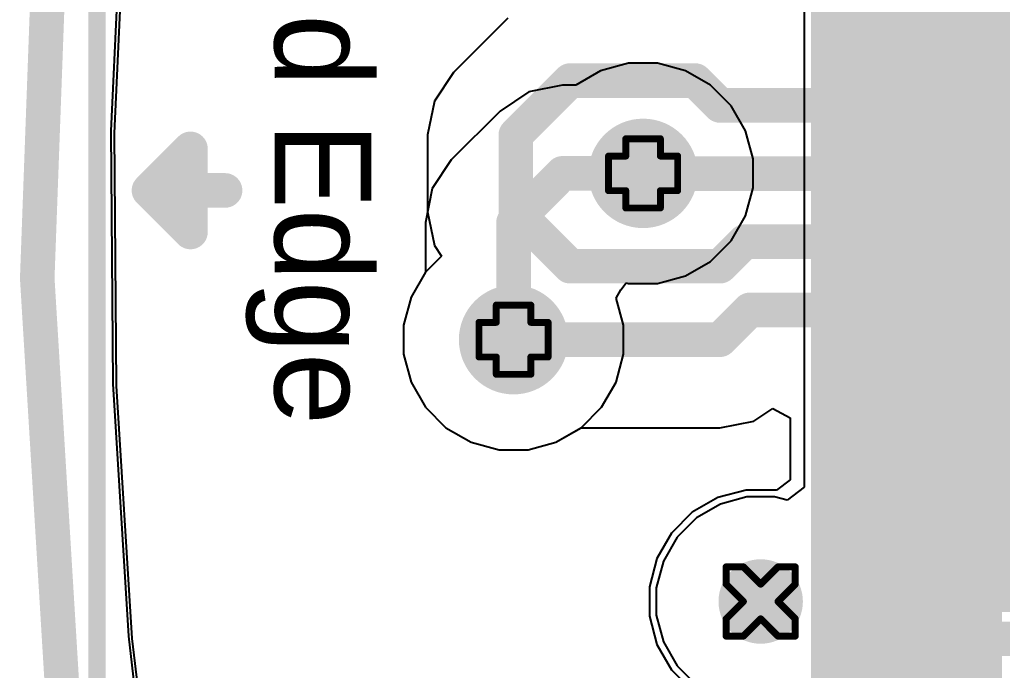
# Model space of a CAD drawing. Header units: millimetres. Extents: x -2.4 to 8.6, y -1 to 5.2.
# Drawn here: x -0.4813 to -0.1971, y 0.6971 to 0.8851 of the extents above; entities that cross this region are included whole.
import ezdxf

# ---------------------------------------------------------------- set-up
doc = ezdxf.new("R2010")
doc.units = ezdxf.units.MM
doc.header["$MEASUREMENT"] = 0
for name, color, linetype in [('BottomLayer', 5, 'Continuous'), ('BottomSolder', 6, 'Continuous'), ('DrillDrawing', 1, 'Continuous'), ('Mechanical2', 216, 'Continuous'), ('MultiLayer', 9, 'Continuous'), ('PadHoleLayer', 156, 'Continuous'), ('TopLayer', 1, 'Continuous'), ('TopOverlay', 2, 'Continuous'), ('TopPaste', 8, 'Continuous'), ('TopSolder', 216, 'Continuous'), ('ViaHoleLayer', 16, 'Continuous')]:
    doc.layers.add(name, color=color, linetype=linetype)

# ---------------------------------------------------------------- blocks, each defined once
blk = doc.blocks.new('TYPE_C_31_M_12__29')
at = {"layer": 'BottomLayer'}
h = blk.add_hatch(color=5, dxfattribs=at)
edge = h.paths.add_edge_path()
edge.add_arc((-0.04429, -0.00079), 0.01772, 0, 180)
edge.add_line((-0.06201, -0.00079), (-0.06201, -0.04409))
edge.add_arc((-0.04429, -0.04409), 0.01772, 180, 360)
edge.add_line((-0.02657, -0.04409), (-0.02657, -0.00079))
h = blk.add_hatch(color=5, dxfattribs=at)
edge = h.paths.add_edge_path()
edge.add_arc((0.29626, -0.04409), 0.01772, 180, 360)
edge.add_line((0.31398, -0.04409), (0.31398, -0.00079))
edge.add_arc((0.29626, -0.00079), 0.01772, 0, 180)
edge.add_line((0.27854, -0.00079), (0.27854, -0.04409))
h = blk.add_hatch(color=5, dxfattribs=at)
edge = h.paths.add_edge_path()
edge.add_arc((-0.04429, -0.20276), 0.01772, 180, 360)
edge.add_line((-0.02657, -0.20276), (-0.02657, -0.17126))
edge.add_arc((-0.04429, -0.17126), 0.01772, 0, 180)
edge.add_line((-0.06201, -0.17126), (-0.06201, -0.20276))
h = blk.add_hatch(color=5, dxfattribs=at)
edge = h.paths.add_edge_path()
edge.add_arc((0.29626, -0.20276), 0.01772, 180, 360)
edge.add_line((0.31398, -0.20276), (0.31398, -0.17126))
edge.add_arc((0.29626, -0.17126), 0.01772, 0, 180)
edge.add_line((0.27854, -0.17126), (0.27854, -0.20276))
at = {"layer": 'BottomSolder'}
h = blk.add_hatch(color=6, dxfattribs=at)
edge = h.paths.add_edge_path()
edge.add_arc((-0.04429, -0.00079), 0.02172, 0, 180)
edge.add_line((-0.06601, -0.00079), (-0.06601, -0.04409))
edge.add_arc((-0.04429, -0.04409), 0.02172, 180, 360)
edge.add_line((-0.02257, -0.04409), (-0.02257, -0.00079))
h = blk.add_hatch(color=6, dxfattribs=at)
edge = h.paths.add_edge_path()
edge.add_arc((0.29626, -0.04409), 0.02172, 180, 360)
edge.add_line((0.31798, -0.04409), (0.31798, -0.00079))
edge.add_arc((0.29626, -0.00079), 0.02172, 0, 180)
edge.add_line((0.27454, -0.00079), (0.27454, -0.04409))
h = blk.add_hatch(color=6, dxfattribs=at)
edge = h.paths.add_edge_path()
edge.add_arc((0.0122, -0.04213), 0.004, 0, 360)
h = blk.add_hatch(color=6, dxfattribs=at)
edge = h.paths.add_edge_path()
edge.add_arc((0.23976, -0.04213), 0.004, 0, 360)
h = blk.add_hatch(color=6, dxfattribs=at)
edge = h.paths.add_edge_path()
edge.add_arc((-0.04429, -0.20276), 0.02172, 180, 360)
edge.add_line((-0.02257, -0.20276), (-0.02257, -0.17126))
edge.add_arc((-0.04429, -0.17126), 0.02172, 0, 180)
edge.add_line((-0.06601, -0.17126), (-0.06601, -0.20276))
h = blk.add_hatch(color=6, dxfattribs=at)
edge = h.paths.add_edge_path()
edge.add_arc((0.29626, -0.20276), 0.02172, 180, 360)
edge.add_line((0.31798, -0.20276), (0.31798, -0.17126))
edge.add_arc((0.29626, -0.17126), 0.02172, 0, 180)
edge.add_line((0.27454, -0.17126), (0.27454, -0.20276))
at = {"layer": 'MultiLayer'}
h = blk.add_hatch(color=9, dxfattribs=at)
edge = h.paths.add_edge_path()
edge.add_arc((-0.04429, -0.00079), 0.01772, 0, 180)
edge.add_line((-0.06201, -0.00079), (-0.06201, -0.04409))
edge.add_arc((-0.04429, -0.04409), 0.01772, 180, 360)
edge.add_line((-0.02657, -0.04409), (-0.02657, -0.00079))
h = blk.add_hatch(color=9, dxfattribs=at)
edge = h.paths.add_edge_path()
edge.add_arc((0.29626, -0.04409), 0.01772, 180, 360)
edge.add_line((0.31398, -0.04409), (0.31398, -0.00079))
edge.add_arc((0.29626, -0.00079), 0.01772, 0, 180)
edge.add_line((0.27854, -0.00079), (0.27854, -0.04409))
h = blk.add_hatch(color=9, dxfattribs=at)
edge = h.paths.add_edge_path()
edge.add_arc((-0.04429, -0.20276), 0.01772, 180, 360)
edge.add_line((-0.02657, -0.20276), (-0.02657, -0.17126))
edge.add_arc((-0.04429, -0.17126), 0.01772, 0, 180)
edge.add_line((-0.06201, -0.17126), (-0.06201, -0.20276))
h = blk.add_hatch(color=9, dxfattribs=at)
edge = h.paths.add_edge_path()
edge.add_arc((0.29626, -0.20276), 0.01772, 180, 360)
edge.add_line((0.31398, -0.20276), (0.31398, -0.17126))
edge.add_arc((0.29626, -0.17126), 0.01772, 0, 180)
edge.add_line((0.27854, -0.17126), (0.27854, -0.20276))
at = {"layer": 'PadHoleLayer'}
h = blk.add_hatch(color=156, dxfattribs=at)
edge = h.paths.add_edge_path()
edge.add_arc((-0.04429, -0.04409), 0.01181, 180, 360)
edge.add_line((-0.03248, -0.04409), (-0.03248, -0.00079))
edge.add_arc((-0.04429, -0.00079), 0.01181, 0, 180)
edge.add_line((-0.0561, -0.00079), (-0.0561, -0.04409))
h = blk.add_hatch(color=156, dxfattribs=at)
edge = h.paths.add_edge_path()
edge.add_arc((0.29626, -0.04409), 0.01181, 180, 360)
edge.add_line((0.30807, -0.04409), (0.30807, -0.00079))
edge.add_arc((0.29626, -0.00079), 0.01181, 0, 180)
edge.add_line((0.28445, -0.00079), (0.28445, -0.04409))
h = blk.add_hatch(color=156, dxfattribs=at)
edge = h.paths.add_edge_path()
edge.add_arc((0.0122, -0.04213), 0.0122, 0, 360)
h = blk.add_hatch(color=156, dxfattribs=at)
edge = h.paths.add_edge_path()
edge.add_arc((0.23976, -0.04213), 0.0122, 0, 360)
h = blk.add_hatch(color=156, dxfattribs=at)
edge = h.paths.add_edge_path()
edge.add_arc((-0.04429, -0.20276), 0.01181, 180, 360)
edge.add_line((-0.03248, -0.20276), (-0.03248, -0.17126))
edge.add_arc((-0.04429, -0.17126), 0.01181, 0, 180)
edge.add_line((-0.0561, -0.17126), (-0.0561, -0.20276))
h = blk.add_hatch(color=156, dxfattribs=at)
edge = h.paths.add_edge_path()
edge.add_arc((0.29626, -0.20276), 0.01181, 180, 360)
edge.add_line((0.30807, -0.20276), (0.30807, -0.17126))
edge.add_arc((0.29626, -0.17126), 0.01181, 0, 180)
edge.add_line((0.28445, -0.17126), (0.28445, -0.20276))
at = {"layer": 'TopLayer'}
for points in [[(-0.01181, 0.02362), (0.01181, 0.02362), (0.01181, -0.02362), (-0.01181, -0.02362)], [(0.01969, 0.02362), (0.04331, 0.02362), (0.04331, -0.02362), (0.01969, -0.02362)], [(0.05118, 0.02362), (0.06299, 0.02362), (0.06299, -0.02362), (0.05118, -0.02362)], [(0.07087, 0.02362), (0.08268, 0.02362), (0.08268, -0.02362), (0.07087, -0.02362)], [(0.09055, 0.02362), (0.10236, 0.02362), (0.10236, -0.02362), (0.09055, -0.02362)], [(0.11024, 0.02362), (0.12205, 0.02362), (0.12205, -0.02362), (0.11024, -0.02362)], [(0.14173, -0.02362), (0.12992, -0.02362), (0.12992, 0.02362), (0.14173, 0.02362)], [(0.16142, -0.02362), (0.14961, -0.02362), (0.14961, 0.02362), (0.16142, 0.02362)], [(0.1811, -0.02362), (0.16929, -0.02362), (0.16929, 0.02362), (0.1811, 0.02362)], [(0.20079, -0.02362), (0.18898, -0.02362), (0.18898, 0.02362), (0.20079, 0.02362)], [(0.23228, -0.02362), (0.20866, -0.02362), (0.20866, 0.02362), (0.23228, 0.02362)], [(0.24016, 0.02362), (0.26378, 0.02362), (0.26378, -0.02362), (0.24016, -0.02362)]]:
    blk.add_hatch(color=1, dxfattribs=at).paths.add_polyline_path(points)
h = blk.add_hatch(color=1, dxfattribs=at)
edge = h.paths.add_edge_path()
edge.add_arc((-0.04429, -0.00079), 0.01772, 0, 180)
edge.add_line((-0.06201, -0.00079), (-0.06201, -0.04409))
edge.add_arc((-0.04429, -0.04409), 0.01772, 180, 360)
edge.add_line((-0.02657, -0.04409), (-0.02657, -0.00079))
h = blk.add_hatch(color=1, dxfattribs=at)
edge = h.paths.add_edge_path()
edge.add_arc((0.29626, -0.04409), 0.01772, 180, 360)
edge.add_line((0.31398, -0.04409), (0.31398, -0.00079))
edge.add_arc((0.29626, -0.00079), 0.01772, 0, 180)
edge.add_line((0.27854, -0.00079), (0.27854, -0.04409))
h = blk.add_hatch(color=1, dxfattribs=at)
edge = h.paths.add_edge_path()
edge.add_arc((-0.04429, -0.20276), 0.01772, 180, 360)
edge.add_line((-0.02657, -0.20276), (-0.02657, -0.17126))
edge.add_arc((-0.04429, -0.17126), 0.01772, 0, 180)
edge.add_line((-0.06201, -0.17126), (-0.06201, -0.20276))
h = blk.add_hatch(color=1, dxfattribs=at)
edge = h.paths.add_edge_path()
edge.add_arc((0.29626, -0.20276), 0.01772, 180, 360)
edge.add_line((0.31398, -0.20276), (0.31398, -0.17126))
edge.add_arc((0.29626, -0.17126), 0.01772, 0, 180)
edge.add_line((0.27854, -0.17126), (0.27854, -0.20276))
at = {"layer": 'TopPaste'}
for points in [[(-0.01181, 0.02362), (0.01181, 0.02362), (0.01181, -0.02362), (-0.01181, -0.02362)], [(0.01969, 0.02362), (0.04331, 0.02362), (0.04331, -0.02362), (0.01969, -0.02362)], [(0.05118, 0.02362), (0.06299, 0.02362), (0.06299, -0.02362), (0.05118, -0.02362)], [(0.07087, 0.02362), (0.08268, 0.02362), (0.08268, -0.02362), (0.07087, -0.02362)], [(0.09055, 0.02362), (0.10236, 0.02362), (0.10236, -0.02362), (0.09055, -0.02362)], [(0.11024, 0.02362), (0.12205, 0.02362), (0.12205, -0.02362), (0.11024, -0.02362)], [(0.14173, -0.02362), (0.12992, -0.02362), (0.12992, 0.02362), (0.14173, 0.02362)], [(0.16142, -0.02362), (0.14961, -0.02362), (0.14961, 0.02362), (0.16142, 0.02362)], [(0.1811, -0.02362), (0.16929, -0.02362), (0.16929, 0.02362), (0.1811, 0.02362)], [(0.20079, -0.02362), (0.18898, -0.02362), (0.18898, 0.02362), (0.20079, 0.02362)], [(0.23228, -0.02362), (0.20866, -0.02362), (0.20866, 0.02362), (0.23228, 0.02362)], [(0.24016, 0.02362), (0.26378, 0.02362), (0.26378, -0.02362), (0.24016, -0.02362)]]:
    blk.add_hatch(color=8, dxfattribs=at).paths.add_polyline_path(points)
at = {"layer": 'TopSolder'}
for points in [[(-0.01581, 0.02762), (0.01581, 0.02762), (0.01581, -0.02762), (-0.01581, -0.02762)], [(0.01569, 0.02762), (0.04731, 0.02762), (0.04731, -0.02762), (0.01569, -0.02762)], [(0.04718, 0.02762), (0.06699, 0.02762), (0.06699, -0.02762), (0.04718, -0.02762)], [(0.06687, 0.02762), (0.08668, 0.02762), (0.08668, -0.02762), (0.06687, -0.02762)], [(0.08655, 0.02762), (0.10636, 0.02762), (0.10636, -0.02762), (0.08655, -0.02762)], [(0.10624, 0.02762), (0.12605, 0.02762), (0.12605, -0.02762), (0.10624, -0.02762)], [(0.14573, -0.02762), (0.12592, -0.02762), (0.12592, 0.02762), (0.14573, 0.02762)], [(0.16542, -0.02762), (0.14561, -0.02762), (0.14561, 0.02762), (0.16542, 0.02762)], [(0.1851, -0.02762), (0.16529, -0.02762), (0.16529, 0.02762), (0.1851, 0.02762)], [(0.20479, -0.02762), (0.18498, -0.02762), (0.18498, 0.02762), (0.20479, 0.02762)], [(0.23628, -0.02762), (0.20466, -0.02762), (0.20466, 0.02762), (0.23628, 0.02762)], [(0.23616, 0.02762), (0.26778, 0.02762), (0.26778, -0.02762), (0.23616, -0.02762)]]:
    blk.add_hatch(color=216, dxfattribs=at).paths.add_polyline_path(points)
h = blk.add_hatch(color=216, dxfattribs=at)
edge = h.paths.add_edge_path()
edge.add_arc((-0.04429, -0.00079), 0.02172, 0, 180)
edge.add_line((-0.06601, -0.00079), (-0.06601, -0.04409))
edge.add_arc((-0.04429, -0.04409), 0.02172, 180, 360)
edge.add_line((-0.02257, -0.04409), (-0.02257, -0.00079))
h = blk.add_hatch(color=216, dxfattribs=at)
edge = h.paths.add_edge_path()
edge.add_arc((0.29626, -0.04409), 0.02172, 180, 360)
edge.add_line((0.31798, -0.04409), (0.31798, -0.00079))
edge.add_arc((0.29626, -0.00079), 0.02172, 0, 180)
edge.add_line((0.27454, -0.00079), (0.27454, -0.04409))
h = blk.add_hatch(color=216, dxfattribs=at)
edge = h.paths.add_edge_path()
edge.add_arc((0.0122, -0.04213), 0.004, 0, 360)
h = blk.add_hatch(color=216, dxfattribs=at)
edge = h.paths.add_edge_path()
edge.add_arc((0.23976, -0.04213), 0.004, 0, 360)
h = blk.add_hatch(color=216, dxfattribs=at)
edge = h.paths.add_edge_path()
edge.add_arc((-0.04429, -0.20276), 0.02172, 180, 360)
edge.add_line((-0.02257, -0.20276), (-0.02257, -0.17126))
edge.add_arc((-0.04429, -0.17126), 0.02172, 0, 180)
edge.add_line((-0.06601, -0.17126), (-0.06601, -0.20276))
h = blk.add_hatch(color=216, dxfattribs=at)
edge = h.paths.add_edge_path()
edge.add_arc((0.29626, -0.20276), 0.02172, 180, 360)
edge.add_line((0.31798, -0.20276), (0.31798, -0.17126))
edge.add_arc((0.29626, -0.17126), 0.02172, 0, 180)
edge.add_line((0.27454, -0.17126), (0.27454, -0.20276))
at = {"layer": 'TopOverlay'}
for points, const_width in [([(-0.049, -0.14), (-0.049, -0.076)], 0.005), ([(0.30097, -0.14), (0.30097, -0.076)], 0.005), ([(0.121, -0.207), (0.121, -0.197)], 0.01), ([(0.133, -0.207), (0.109, -0.207)], 0.01), ([(0.121, -0.219), (0.109, -0.207)], 0.01), ([(0.121, -0.219), (0.133, -0.207)], 0.01), ([(0.30297, -0.23402), (-0.051, -0.23402)], 0.005)]:
    blk.add_lwpolyline(points, dxfattribs=dict(at, const_width=const_width))
for points, const_width in [([(-0.05025, -0.076, 1), (-0.04775, -0.076, 1)], 0.0025), ([(0.29972, -0.076, 1), (0.30222, -0.076, 1)], 0.0025), ([(-0.05025, -0.14, 1), (-0.04775, -0.14, 1)], 0.0025), ([(0.29972, -0.14, 1), (0.30222, -0.14, 1)], 0.0025), ([(0.1185, -0.197, 1), (0.1235, -0.197, 1)], 0.005), ([(0.1065, -0.207, 1), (0.1115, -0.207, 1)], 0.005), ([(0.1065, -0.207, 1), (0.1115, -0.207, 1)], 0.005), ([(0.1185, -0.207, 1), (0.1235, -0.207, 1)], 0.005), ([(0.1305, -0.207, 1), (0.1355, -0.207, 1)], 0.005), ([(0.1305, -0.207, 1), (0.1355, -0.207, 1)], 0.005), ([(0.1185, -0.219, 1), (0.1235, -0.219, 1)], 0.005), ([(0.1185, -0.219, 1), (0.1235, -0.219, 1)], 0.005), ([(-0.05225, -0.23402, 1), (-0.04975, -0.23402, 1)], 0.0025), ([(0.30172, -0.23402, 1), (0.30422, -0.23402, 1)], 0.0025)]:
    blk.add_lwpolyline(points, format="xyb", close=True, dxfattribs=dict(at, const_width=const_width))
blk.add_text('Board Edge', height=0.028, dxfattribs=at).set_placement((-0.009, -0.18267))

msp = doc.modelspace()

# ---------------------------------------------------------------- hatches: boundary and pattern name
at = {"layer": 'BottomLayer'}
msp.add_hatch(color=5, dxfattribs=at).paths.add_polyline_path([(-0.234, 0.714), (-0.127, 0.714), (-0.127, 0.95), (-0.234, 0.95)])
h = msp.add_hatch(color=5, dxfattribs=at)
edge = h.paths.add_edge_path()
edge.add_arc((-0.301, 0.84069), 0.01181, 0, 360)
h = msp.add_hatch(color=5, dxfattribs=at)
edge = h.paths.add_edge_path()
edge.add_arc((-0.33846, 0.79264), 0.01181, 0, 360)
at = {"layer": 'BottomSolder'}
h = msp.add_hatch(color=6, dxfattribs=at)
edge = h.paths.add_edge_path()
edge.add_arc((-0.301, 0.84069), 0.01581, 0, 360)
h = msp.add_hatch(color=6, dxfattribs=at)
edge = h.paths.add_edge_path()
edge.add_arc((-0.33846, 0.79264), 0.01581, 0, 360)
at = {"layer": 'TopLayer'}
h = msp.add_hatch(color=1, dxfattribs=at)
edge = h.paths.add_edge_path()
edge.add_arc((-0.301, 0.84069), 0.01181, 0, 360)
h = msp.add_hatch(color=1, dxfattribs=at)
edge = h.paths.add_edge_path()
edge.add_arc((-0.33846, 0.79264), 0.01181, 0, 360)
at = {"layer": 'TopSolder'}
h = msp.add_hatch(color=216, dxfattribs=at)
edge = h.paths.add_edge_path()
edge.add_arc((-0.301, 0.84069), 0.01581, 0, 360)
h = msp.add_hatch(color=216, dxfattribs=at)
edge = h.paths.add_edge_path()
edge.add_arc((-0.33846, 0.79264), 0.01581, 0, 360)
at = {"layer": 'ViaHoleLayer'}
h = msp.add_hatch(color=16, dxfattribs=at)
edge = h.paths.add_edge_path()
edge.add_arc((-0.301, 0.84069), 0.00591, 0, 360)
h = msp.add_hatch(color=16, dxfattribs=at)
edge = h.paths.add_edge_path()
edge.add_arc((-0.33846, 0.79264), 0.00591, 0, 360)

# ---------------------------------------------------------------- linework, layer by layer
at = {"layer": 'BottomLayer'}
for p, q in [((-0.45479, 0.85298), (-0.45143, 0.92599)), ((-0.25439, 0.91149), (-0.25439, 0.75007)), ((-0.30519, 0.8725), (-0.31328, 0.87033)), ((-0.29681, 0.8725), (-0.30519, 0.8725)), ((-0.28872, 0.87033), (-0.29681, 0.8725)), ((-0.31328, 0.87033), (-0.32047, 0.86618)), ((-0.28147, 0.86614), (-0.28872, 0.87033)), ((-0.33407, 0.86424), (-0.34234, 0.85871)), ((-0.32431, 0.86618), (-0.33407, 0.86424)), ((-0.32047, 0.86618), (-0.32431, 0.86618)), ((-0.27554, 0.86022), (-0.28147, 0.86614)), ((-0.34234, 0.85871), (-0.35649, 0.84456)), ((-0.27136, 0.85297), (-0.27554, 0.86022)), ((-0.45422, 0.7799), (-0.45479, 0.85298)), ((-0.26919, 0.84488), (-0.27136, 0.85297)), ((-0.35649, 0.84456), (-0.36201, 0.83629)), ((-0.26919, 0.8365), (-0.26919, 0.84488)), ((-0.36201, 0.83629), (-0.36395, 0.82654)), ((-0.27136, 0.82841), (-0.26919, 0.8365)), ((-0.27554, 0.82116), (-0.27136, 0.82841)), ((-0.36395, 0.82654), (-0.36395, 0.81211)), ((-0.28147, 0.81523), (-0.27554, 0.82116)), ((-0.28872, 0.81105), (-0.28147, 0.81523)), ((-0.36395, 0.81211), (-0.36811, 0.80491)), ((-0.29681, 0.80888), (-0.28872, 0.81105)), ((-0.30875, 0.80466), (-0.30743, 0.80705)), ((-0.30743, 0.80705), (-0.30588, 0.80906)), ((-0.30588, 0.80906), (-0.30519, 0.80888)), ((-0.30519, 0.80888), (-0.29681, 0.80888)), ((-0.36811, 0.80491), (-0.37028, 0.79682)), ((-0.30665, 0.79682), (-0.30875, 0.80466)), ((-0.37028, 0.79682), (-0.37028, 0.78845)), ((-0.30665, 0.78845), (-0.30665, 0.79682)), ((-0.37028, 0.78845), (-0.36811, 0.78036)), ((-0.30882, 0.78036), (-0.30665, 0.78845)), ((-0.44971, 0.70696), (-0.45422, 0.7799)), ((-0.36811, 0.78036), (-0.36392, 0.7731)), ((-0.31301, 0.7731), (-0.30882, 0.78036)), ((-0.36392, 0.7731), (-0.358, 0.76718)), ((-0.31893, 0.76718), (-0.31301, 0.7731)), ((-0.358, 0.76718), (-0.35074, 0.76299)), ((-0.32619, 0.76299), (-0.31893, 0.76718)), ((-0.35074, 0.76299), (-0.34265, 0.76082)), ((-0.33428, 0.76082), (-0.32619, 0.76299)), ((-0.34265, 0.76082), (-0.33428, 0.76082)), ((-0.25439, 0.75007), (-0.25939, 0.74623)), ((-0.27866, 0.74515), (-0.28555, 0.74117)), ((-0.27098, 0.7472), (-0.27866, 0.74515)), ((-0.26302, 0.7472), (-0.27098, 0.7472)), ((-0.25939, 0.74623), (-0.26302, 0.7472)), ((-0.28555, 0.74117), (-0.29117, 0.73555)), ((-0.29117, 0.73555), (-0.29515, 0.72866)), ((-0.29515, 0.72866), (-0.2972, 0.72098)), ((-0.2972, 0.72098), (-0.2972, 0.71302)), ((-0.2972, 0.71302), (-0.29515, 0.70534)), ((-0.44726, 0.68586), (-0.44971, 0.70696)), ((-0.29515, 0.70534), (-0.29117, 0.69845)), ((-0.29117, 0.69845), (-0.28555, 0.69283))]:
    msp.add_line(p, q, dxfattribs=at)
at = {"layer": 'BottomLayer', "const_width": 0.01}
for points in [[(-0.33846, 0.82654), (-0.32431, 0.84069)], [(-0.32431, 0.84069), (-0.301, 0.84069)], [(-0.33846, 0.79264), (-0.33846, 0.82654)]]:
    msp.add_lwpolyline(points, dxfattribs=at)
at = {"layer": 'BottomLayer', "const_width": 0.005}
for points in [[(-0.32681, 0.84069, 1), (-0.32181, 0.84069, 1)], [(-0.32681, 0.84069, 1), (-0.32181, 0.84069, 1)], [(-0.3035, 0.84069, 1), (-0.2985, 0.84069, 1)], [(-0.34096, 0.82654, 1), (-0.33596, 0.82654, 1)], [(-0.34096, 0.82654, 1), (-0.33596, 0.82654, 1)], [(-0.34096, 0.79264, 1), (-0.33596, 0.79264, 1)]]:
    msp.add_lwpolyline(points, format="xyb", close=True, dxfattribs=at)
at = {"layer": 'DrillDrawing', "const_width": 0.002}
for points in [[(-0.306, 0.84569), (-0.306, 0.85069)], [(-0.306, 0.85069), (-0.296, 0.85069)], [(-0.296, 0.84569), (-0.296, 0.85069)], [(-0.311, 0.83569), (-0.311, 0.84569)], [(-0.311, 0.84569), (-0.306, 0.84569)], [(-0.296, 0.84569), (-0.291, 0.84569)], [(-0.291, 0.83569), (-0.291, 0.84569)], [(-0.311, 0.83569), (-0.306, 0.83569)], [(-0.306, 0.83069), (-0.306, 0.83569)], [(-0.296, 0.83569), (-0.291, 0.83569)], [(-0.296, 0.83069), (-0.296, 0.83569)], [(-0.306, 0.83069), (-0.296, 0.83069)], [(-0.34346, 0.79764), (-0.34346, 0.80264)], [(-0.34346, 0.80264), (-0.33346, 0.80264)], [(-0.33346, 0.79764), (-0.33346, 0.80264)], [(-0.34846, 0.78764), (-0.34846, 0.79764)], [(-0.34846, 0.79764), (-0.34346, 0.79764)], [(-0.33346, 0.79764), (-0.32846, 0.79764)], [(-0.32846, 0.78764), (-0.32846, 0.79764)], [(-0.34846, 0.78764), (-0.34346, 0.78764)], [(-0.34346, 0.78264), (-0.34346, 0.78764)], [(-0.33346, 0.78764), (-0.32846, 0.78764)], [(-0.33346, 0.78264), (-0.33346, 0.78764)], [(-0.34346, 0.78264), (-0.33346, 0.78264)], [(-0.277, 0.722), (-0.277, 0.727)], [(-0.277, 0.727), (-0.272, 0.727)], [(-0.272, 0.727), (-0.267, 0.722)], [(-0.267, 0.722), (-0.262, 0.727)], [(-0.262, 0.727), (-0.257, 0.727)], [(-0.257, 0.722), (-0.257, 0.727)], [(-0.277, 0.722), (-0.272, 0.717)], [(-0.262, 0.717), (-0.257, 0.722)], [(-0.277, 0.712), (-0.272, 0.717)], [(-0.262, 0.717), (-0.257, 0.712)], [(-0.277, 0.707), (-0.277, 0.712)], [(-0.272, 0.707), (-0.267, 0.712)], [(-0.267, 0.712), (-0.262, 0.707)], [(-0.257, 0.707), (-0.257, 0.712)], [(-0.277, 0.707), (-0.272, 0.707)], [(-0.262, 0.707), (-0.257, 0.707)]]:
    msp.add_lwpolyline(points, dxfattribs=at)
at = {"layer": 'DrillDrawing', "const_width": 0.001}
for points in [[(-0.3065, 0.85069, 1), (-0.3055, 0.85069, 1)], [(-0.3065, 0.85069, 1), (-0.3055, 0.85069, 1)], [(-0.2965, 0.85069, 1), (-0.2955, 0.85069, 1)], [(-0.2965, 0.85069, 1), (-0.2955, 0.85069, 1)], [(-0.3115, 0.84569, 1), (-0.3105, 0.84569, 1)], [(-0.3115, 0.84569, 1), (-0.3105, 0.84569, 1)], [(-0.3065, 0.84569, 1), (-0.3055, 0.84569, 1)], [(-0.3065, 0.84569, 1), (-0.3055, 0.84569, 1)], [(-0.2965, 0.84569, 1), (-0.2955, 0.84569, 1)], [(-0.2965, 0.84569, 1), (-0.2955, 0.84569, 1)], [(-0.2915, 0.84569, 1), (-0.2905, 0.84569, 1)], [(-0.2915, 0.84569, 1), (-0.2905, 0.84569, 1)], [(-0.3115, 0.83569, 1), (-0.3105, 0.83569, 1)], [(-0.3115, 0.83569, 1), (-0.3105, 0.83569, 1)], [(-0.3065, 0.83569, 1), (-0.3055, 0.83569, 1)], [(-0.3065, 0.83569, 1), (-0.3055, 0.83569, 1)], [(-0.2965, 0.83569, 1), (-0.2955, 0.83569, 1)], [(-0.2965, 0.83569, 1), (-0.2955, 0.83569, 1)], [(-0.2915, 0.83569, 1), (-0.2905, 0.83569, 1)], [(-0.2915, 0.83569, 1), (-0.2905, 0.83569, 1)], [(-0.3065, 0.83069, 1), (-0.3055, 0.83069, 1)], [(-0.3065, 0.83069, 1), (-0.3055, 0.83069, 1)], [(-0.2965, 0.83069, 1), (-0.2955, 0.83069, 1)], [(-0.2965, 0.83069, 1), (-0.2955, 0.83069, 1)], [(-0.34396, 0.80264, 1), (-0.34296, 0.80264, 1)], [(-0.34396, 0.80264, 1), (-0.34296, 0.80264, 1)], [(-0.33396, 0.80264, 1), (-0.33296, 0.80264, 1)], [(-0.33396, 0.80264, 1), (-0.33296, 0.80264, 1)], [(-0.34896, 0.79764, 1), (-0.34796, 0.79764, 1)], [(-0.34896, 0.79764, 1), (-0.34796, 0.79764, 1)], [(-0.34396, 0.79764, 1), (-0.34296, 0.79764, 1)], [(-0.34396, 0.79764, 1), (-0.34296, 0.79764, 1)], [(-0.33396, 0.79764, 1), (-0.33296, 0.79764, 1)], [(-0.33396, 0.79764, 1), (-0.33296, 0.79764, 1)], [(-0.32896, 0.79764, 1), (-0.32796, 0.79764, 1)], [(-0.32896, 0.79764, 1), (-0.32796, 0.79764, 1)], [(-0.34896, 0.78764, 1), (-0.34796, 0.78764, 1)], [(-0.34896, 0.78764, 1), (-0.34796, 0.78764, 1)], [(-0.34396, 0.78764, 1), (-0.34296, 0.78764, 1)], [(-0.34396, 0.78764, 1), (-0.34296, 0.78764, 1)], [(-0.33396, 0.78764, 1), (-0.33296, 0.78764, 1)], [(-0.33396, 0.78764, 1), (-0.33296, 0.78764, 1)], [(-0.32896, 0.78764, 1), (-0.32796, 0.78764, 1)], [(-0.32896, 0.78764, 1), (-0.32796, 0.78764, 1)], [(-0.34396, 0.78264, 1), (-0.34296, 0.78264, 1)], [(-0.34396, 0.78264, 1), (-0.34296, 0.78264, 1)], [(-0.33396, 0.78264, 1), (-0.33296, 0.78264, 1)], [(-0.33396, 0.78264, 1), (-0.33296, 0.78264, 1)], [(-0.2775, 0.727, 1), (-0.2765, 0.727, 1)], [(-0.2775, 0.727, 1), (-0.2765, 0.727, 1)], [(-0.2725, 0.727, 1), (-0.2715, 0.727, 1)], [(-0.2725, 0.727, 1), (-0.2715, 0.727, 1)], [(-0.2625, 0.727, 1), (-0.2615, 0.727, 1)], [(-0.2625, 0.727, 1), (-0.2615, 0.727, 1)], [(-0.2575, 0.727, 1), (-0.2565, 0.727, 1)], [(-0.2575, 0.727, 1), (-0.2565, 0.727, 1)], [(-0.2775, 0.722, 1), (-0.2765, 0.722, 1)], [(-0.2775, 0.722, 1), (-0.2765, 0.722, 1)], [(-0.2675, 0.722, 1), (-0.2665, 0.722, 1)], [(-0.2675, 0.722, 1), (-0.2665, 0.722, 1)], [(-0.2575, 0.722, 1), (-0.2565, 0.722, 1)], [(-0.2575, 0.722, 1), (-0.2565, 0.722, 1)], [(-0.2725, 0.717, 1), (-0.2715, 0.717, 1)], [(-0.2725, 0.717, 1), (-0.2715, 0.717, 1)], [(-0.2625, 0.717, 1), (-0.2615, 0.717, 1)], [(-0.2625, 0.717, 1), (-0.2615, 0.717, 1)], [(-0.2775, 0.712, 1), (-0.2765, 0.712, 1)], [(-0.2775, 0.712, 1), (-0.2765, 0.712, 1)], [(-0.2675, 0.712, 1), (-0.2665, 0.712, 1)], [(-0.2675, 0.712, 1), (-0.2665, 0.712, 1)], [(-0.2575, 0.712, 1), (-0.2565, 0.712, 1)], [(-0.2575, 0.712, 1), (-0.2565, 0.712, 1)], [(-0.2775, 0.707, 1), (-0.2765, 0.707, 1)], [(-0.2775, 0.707, 1), (-0.2765, 0.707, 1)], [(-0.2725, 0.707, 1), (-0.2715, 0.707, 1)], [(-0.2725, 0.707, 1), (-0.2715, 0.707, 1)], [(-0.2625, 0.707, 1), (-0.2615, 0.707, 1)], [(-0.2625, 0.707, 1), (-0.2615, 0.707, 1)], [(-0.2575, 0.707, 1), (-0.2565, 0.707, 1)], [(-0.2575, 0.707, 1), (-0.2565, 0.707, 1)]]:
    msp.add_lwpolyline(points, format="xyb", close=True, dxfattribs=at)
at = {"layer": 'Mechanical2', "const_width": 0.01}
msp.add_lwpolyline([(1.33424, 2.13536, -6.230382), (0.47179, 2.13624)], format="xyb", dxfattribs=at)
at = {"layer": 'TopLayer'}
for p, q in [((-0.45379, 0.85234), (-0.45043, 0.92534)), ((-0.34013, 0.88552), (-0.35584, 0.86982)), ((-0.35584, 0.86982), (-0.36136, 0.86155)), ((-0.36136, 0.86155), (-0.3633, 0.85179)), ((-0.45322, 0.77926), (-0.45379, 0.85234)), ((-0.3633, 0.85179), (-0.3633, 0.82958)), ((-0.3633, 0.82958), (-0.36136, 0.81983)), ((-0.36136, 0.81983), (-0.35932, 0.81677)), ((-0.35932, 0.81677), (-0.36392, 0.81217)), ((-0.36392, 0.81217), (-0.36811, 0.80491)), ((-0.36811, 0.80491), (-0.37028, 0.79682)), ((-0.37028, 0.79682), (-0.37028, 0.78845)), ((-0.37028, 0.78845), (-0.36811, 0.78036)), ((-0.44871, 0.70631), (-0.45322, 0.77926)), ((-0.36811, 0.78036), (-0.36392, 0.7731)), ((-0.36392, 0.7731), (-0.358, 0.76718)), ((-0.26902, 0.76909), (-0.2635, 0.77278)), ((-0.2635, 0.77278), (-0.2585, 0.7701)), ((-0.2585, 0.7701), (-0.2585, 0.75217)), ((-0.358, 0.76718), (-0.35074, 0.76299)), ((-0.32619, 0.76299), (-0.31899, 0.76715)), ((-0.31899, 0.76715), (-0.27877, 0.76715)), ((-0.27877, 0.76715), (-0.26902, 0.76909)), ((-0.35074, 0.76299), (-0.34265, 0.76082)), ((-0.33428, 0.76082), (-0.32619, 0.76299)), ((-0.34265, 0.76082), (-0.33428, 0.76082)), ((-0.2585, 0.75217), (-0.26246, 0.74913)), ((-0.27124, 0.7492), (-0.27943, 0.74701)), ((-0.26276, 0.7492), (-0.27124, 0.7492)), ((-0.26246, 0.74913), (-0.26276, 0.7492)), ((-0.27943, 0.74701), (-0.28677, 0.74277)), ((-0.28677, 0.74277), (-0.29277, 0.73677)), ((-0.29277, 0.73677), (-0.29701, 0.72943)), ((-0.29701, 0.72943), (-0.2992, 0.72124)), ((-0.2992, 0.72124), (-0.2992, 0.71276)), ((-0.2992, 0.71276), (-0.29701, 0.70457)), ((-0.44641, 0.68651), (-0.44871, 0.70631)), ((-0.29701, 0.70457), (-0.29277, 0.69723)), ((-0.29277, 0.69723), (-0.28677, 0.69123))]:
    msp.add_line(p, q, dxfattribs=at)
for points, const_width in [([(-0.22487, 0.87999), (-0.14501, 0.87999)], 0.01), ([(-0.33781, 0.85179), (-0.32211, 0.8675)], 0.01), ([(-0.32211, 0.8675), (-0.28594, 0.8675)], 0.01), ([(-0.28594, 0.8675), (-0.27875, 0.86031)], 0.01), ([(-0.2164, 0.862), (-0.11868, 0.862)], 0.01), ([(-0.27875, 0.86031), (-0.22487, 0.86031)], 0.01), ([(-0.33781, 0.82958), (-0.33781, 0.85179)], 0.01), ([(-0.301, 0.84062), (-0.22487, 0.84062)], 0.01), ([(-0.22487, 0.84), (-0.11752, 0.84)], 0.01), ([(-0.33781, 0.82958), (-0.32211, 0.81388)], 0.01), ([(-0.27874, 0.81388), (-0.27169, 0.82094)], 0.01), ([(-0.27169, 0.82094), (-0.22487, 0.82094)], 0.01), ([(-0.32211, 0.81388), (-0.27874, 0.81388)], 0.01), ([(-0.27877, 0.79264), (-0.27016, 0.80125)], 0.01), ([(-0.27016, 0.80125), (-0.22487, 0.80125)], 0.01), ([(-0.33846, 0.79264), (-0.27877, 0.79264)], 0.01), ([(-0.22487, 0.76188), (-0.14269, 0.76188)], 0.01), ([(-0.22473, 0.73615), (-0.12059, 0.73615)], 0.02), ([(-0.22487, 0.73629), (-0.22473, 0.73615)], 0.01), ([(-0.22487, 0.7048), (-0.22345, 0.70622)], 0.01), ([(-0.22345, 0.70622), (-0.175, 0.70622)], 0.01)]:
    msp.add_lwpolyline(points, dxfattribs=dict(at, const_width=const_width))
for points, const_width in [([(-0.22737, 0.87999, 1), (-0.22237, 0.87999, 1)], 0.005), ([(-0.32461, 0.8675, 1), (-0.31961, 0.8675, 1)], 0.005), ([(-0.32461, 0.8675, 1), (-0.31961, 0.8675, 1)], 0.005), ([(-0.28844, 0.8675, 1), (-0.28344, 0.8675, 1)], 0.005), ([(-0.28844, 0.8675, 1), (-0.28344, 0.8675, 1)], 0.005), ([(-0.2189, 0.862, 1), (-0.2139, 0.862, 1)], 0.005), ([(-0.28125, 0.86031, 1), (-0.27625, 0.86031, 1)], 0.005), ([(-0.28125, 0.86031, 1), (-0.27625, 0.86031, 1)], 0.005), ([(-0.22737, 0.86031, 1), (-0.22237, 0.86031, 1)], 0.005), ([(-0.34031, 0.85179, 1), (-0.33531, 0.85179, 1)], 0.005), ([(-0.34031, 0.85179, 1), (-0.33531, 0.85179, 1)], 0.005), ([(-0.3035, 0.84062, 1), (-0.2985, 0.84062, 1)], 0.005), ([(-0.22737, 0.84062, 1), (-0.22237, 0.84062, 1)], 0.005), ([(-0.22737, 0.84, 1), (-0.22237, 0.84, 1)], 0.005), ([(-0.34031, 0.82958, 1), (-0.33531, 0.82958, 1)], 0.005), ([(-0.34031, 0.82958, 1), (-0.33531, 0.82958, 1)], 0.005), ([(-0.27419, 0.82094, 1), (-0.26919, 0.82094, 1)], 0.005), ([(-0.27419, 0.82094, 1), (-0.26919, 0.82094, 1)], 0.005), ([(-0.22737, 0.82094, 1), (-0.22237, 0.82094, 1)], 0.005), ([(-0.32461, 0.81388, 1), (-0.31961, 0.81388, 1)], 0.005), ([(-0.32461, 0.81388, 1), (-0.31961, 0.81388, 1)], 0.005), ([(-0.28124, 0.81388, 1), (-0.27624, 0.81388, 1)], 0.005), ([(-0.28124, 0.81388, 1), (-0.27624, 0.81388, 1)], 0.005), ([(-0.27266, 0.80125, 1), (-0.26766, 0.80125, 1)], 0.005), ([(-0.27266, 0.80125, 1), (-0.26766, 0.80125, 1)], 0.005), ([(-0.22737, 0.80125, 1), (-0.22237, 0.80125, 1)], 0.005), ([(-0.34096, 0.79264, 1), (-0.33596, 0.79264, 1)], 0.005), ([(-0.28127, 0.79264, 1), (-0.27627, 0.79264, 1)], 0.005), ([(-0.28127, 0.79264, 1), (-0.27627, 0.79264, 1)], 0.005), ([(-0.22737, 0.76188, 1), (-0.22237, 0.76188, 1)], 0.005), ([(-0.22973, 0.73615, 1), (-0.21973, 0.73615, 1)], 0.01), ([(-0.22737, 0.73629, 1), (-0.22237, 0.73629, 1)], 0.005), ([(-0.22723, 0.73615, 1), (-0.22223, 0.73615, 1)], 0.005), ([(-0.22595, 0.70622, 1), (-0.22095, 0.70622, 1)], 0.005), ([(-0.22595, 0.70622, 1), (-0.22095, 0.70622, 1)], 0.005), ([(-0.22737, 0.7048, 1), (-0.22237, 0.7048, 1)], 0.005)]:
    msp.add_lwpolyline(points, format="xyb", close=True, dxfattribs=dict(at, const_width=const_width))

# ---------------------------------------------------------------- block references
at = {"rotation": 270}
msp.add_blockref('TYPE_C_31_M_12__29', (-0.22487, 0.95676), dxfattribs=at)

doc.saveas('drawing.dxf')
